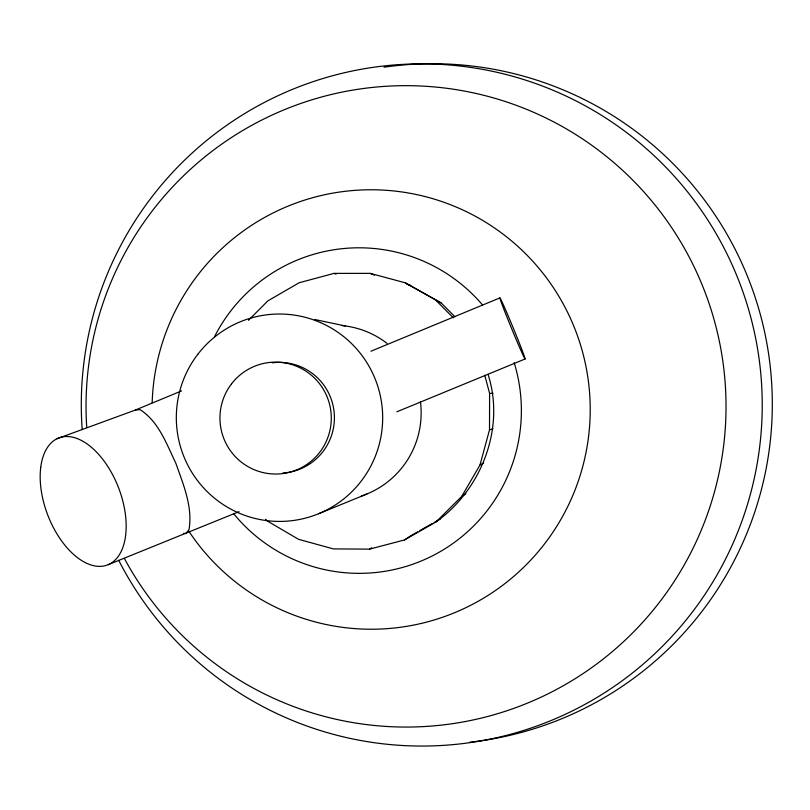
<?xml version="1.0" encoding="UTF-8"?>
<svg xmlns="http://www.w3.org/2000/svg" width="810" height="810" viewBox="0 0 810 810"><rect width="100%" height="100%" fill="white"/><g stroke="black" fill="none" stroke-linecap="round" stroke-linejoin="round"><path stroke-width="1.21" d="M265.619 519.261L267.371 521.033L298.536 539.318L333.386 548.907L369.542 549.129L404.544 539.936L435.993 521.954L461.74 496.388L480.006 464.96L489.513 429.847L489.604 393.447L484.785 375.243M435.993 521.954C481.413 489.665 505.47 428.125 488.015 374.331M248.488 320.304L267.847 300.895L299.113 282.771L334.024 273.385L370.19 273.375L405.172 282.781L441.268 303.031L455.058 316.892M404.544 539.936L409.111 536.838M461.74 496.388L465.841 493.715M369.542 549.129L371.648 547.813M410.022 536.22L417.697 531.826M419.894 530.57L431.953 523.675M434.14 522.43L440.721 518.663M480.006 464.96L483.661 463.057M56.983 438.767L135.452 410.012L181.582 390.896M370.94 351.226L499.942 297.888M396.839 411.804L525.082 358.992A33.058 0.861 67.6 0 0 507.111 313.389A33.058 0.861 67.6 0 0 505.308 312.923A33.058 0.861 67.6 0 0 525.082 358.992M239.051 511.667L108.307 564.651M318.553 513.753L366.9 494.009M489.513 429.847L492.946 428.784M135.452 410.012L140.049 409.637C158.709 421.534 166.637 444.163 175.851 463.269C183.252 484.339 192.891 506.807 189.024 529.568L185.885 533.506L183.475 533.365M489.604 393.447L493.037 393.265M314.594 319.484L345.242 325.944M406.984 284.3L410.64 285.282M334.024 273.385L336.069 274.165M370.19 273.375L374.402 275.197M405.172 282.781L441.268 303.031M436.55 300.966L453.337 317.834M272.18 362.819A55.384 55.1 84.9 0 1 334.166 412.482A55.384 55.1 84.9 0 1 282.751 473.02M341.678 325.549A87.672 87.328 84.9 0 1 387.038 343.379M420.43 401.659A87.672 87.328 84.9 0 1 361.27 496.084M514.188 362.738A162.78 162.243 84.9 0 1 436.003 553.969A162.78 162.243 84.9 0 1 233.827 513.894M214.468 336.798A162.78 162.243 84.9 0 1 482.395 304.803M152.179 402.702A219.733 219.065 84.9 0 1 445.875 202.986A219.733 219.065 84.9 0 1 543.439 545.302A219.733 219.065 84.9 0 1 188.791 531.168M86.731 427.204A320.699 319.98 84.9 0 1 505.237 101.503A320.699 319.98 84.9 0 1 651.635 612.036A320.699 319.98 84.9 0 1 124.355 558.394M82.195 429.624A341.101 340.463 84.9 0 1 528.029 80.929A341.101 340.463 84.9 0 1 680.501 626.748A341.101 340.463 84.9 0 1 118.685 560.267M383.991 67.2A340.271 339.714 84.9 0 1 769.591 361.108A340.271 339.714 84.9 0 1 469.77 742.213M231.569 383.818A55.961 55.677 84.9 0 0 268.161 473.526A55.961 55.677 84.9 0 0 327.129 396.89A55.961 55.677 84.9 0 0 231.569 383.818M197.923 354.152A103.71 103.174 84.9 0 0 265.569 520.465A103.71 103.174 84.9 0 0 375 378.564A103.71 103.174 84.9 0 0 197.923 354.152M40.733 467.329A68.01 37.938 69 0 0 98.435 566.352A68.01 37.938 69 0 0 110.403 470.701A68.01 37.938 69 0 0 40.733 467.329"/></g></svg>
